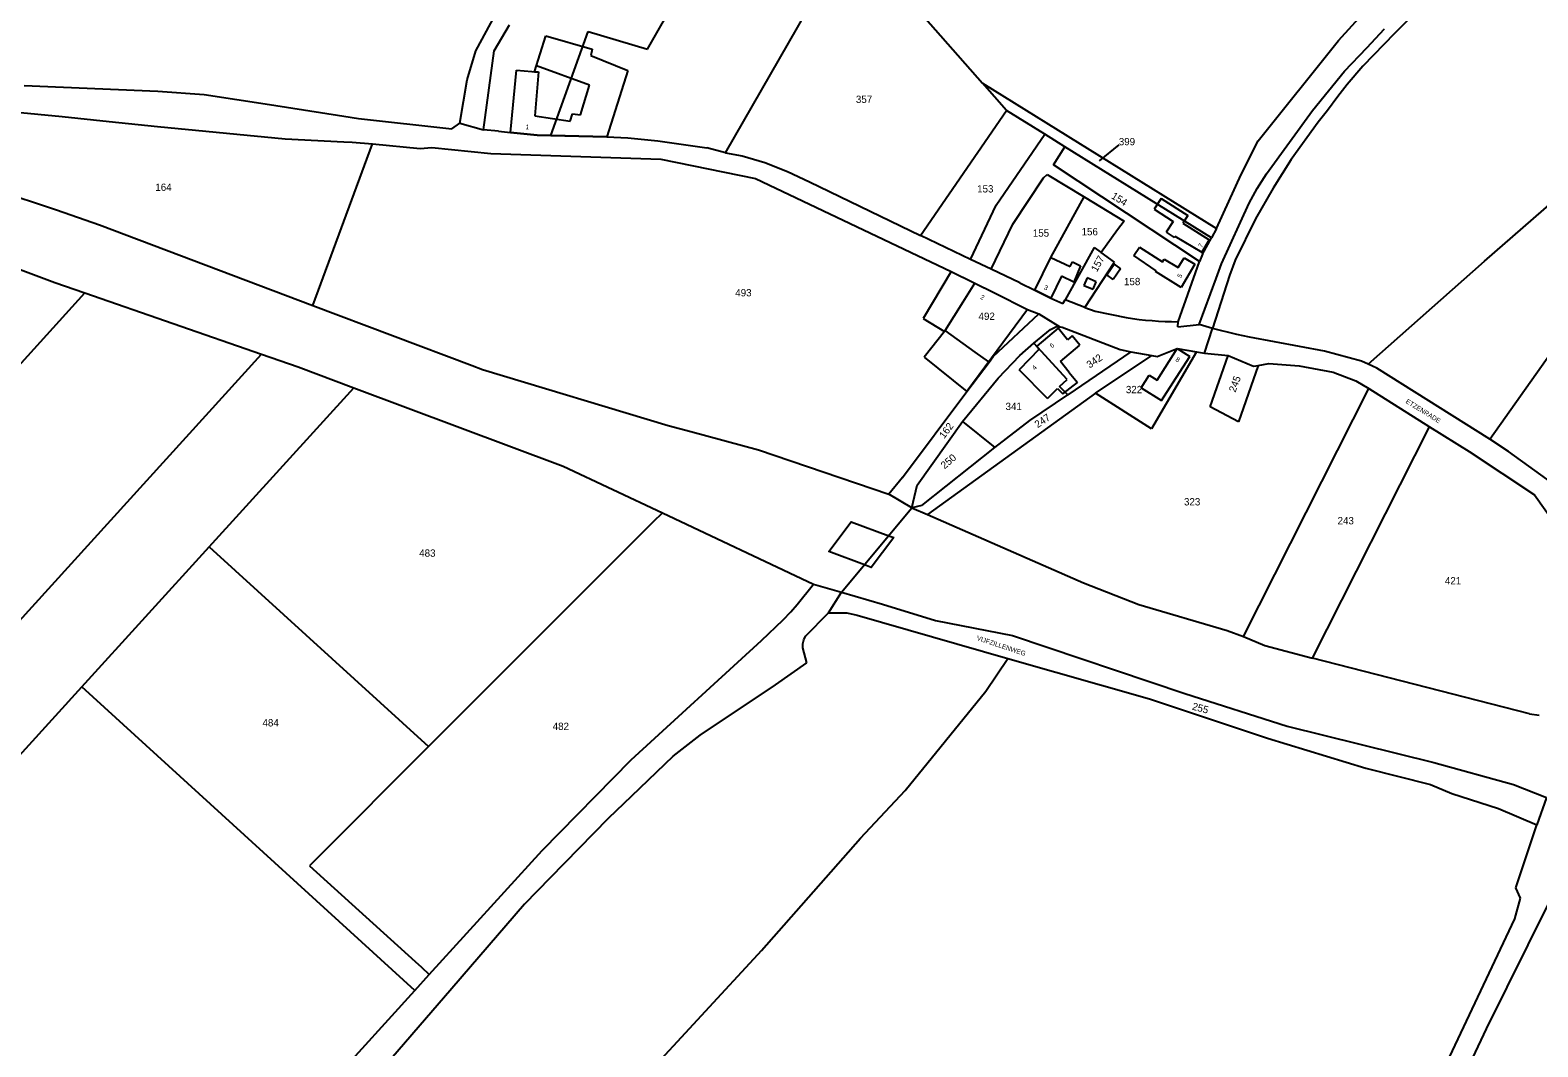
# Model space of a CAD drawing. Extents: x 191922 to 199923, y 328959 to 333350.
# Drawn here: x 194884 to 195441, y 331937 to 332313 of the extents above; entities that cross this region are included whole.
import ezdxf

# ---------------------------------------------------------------- set-up
doc = ezdxf.new("R2010")
doc.units = 0
for name, color, linetype in [('bouwvlak', 7, 'Continuous'), ('enkelbestemming', 7, 'Continuous'), ('Level 14', 7, 'Continuous'), ('Level 17', 7, 'Continuous'), ('Level 6', 7, 'Continuous'), ('maatvoering - maximum aantal wooneenheden', 7, 'Continuous'), ('Maatvoering_symbolen', 7, 'Continuous'), ('recreatiewoning', 7, 'Continuous')]:
    doc.layers.add(name, color=color, linetype=linetype)

msp = doc.modelspace()

# ---------------------------------------------------------------- linework, layer by layer
at = {"layer": 'bouwvlak'}
msp.add_line((195286.35, 332270.8), (195279.04, 332264.92), dxfattribs=at)
at = {"layer": 'Level 17'}
msp.add_line((195201.32, 332126.4), (195203.2, 332125.7), dxfattribs=at)
for points in [[(195192.31, 332115.61), (195179.16, 332120.51), (195187.45, 332131.55), (195201.32, 332126.4)], [(195203.2, 332125.7), (195194.88, 332114.65), (195192.31, 332115.61)]]:
    msp.add_lwpolyline(points, dxfattribs=at)
at = {"layer": 'Level 6'}
for p, q in [((195112.17, 332306.22), (195149.64, 332371.79)), ((195428.67, 332352.71), (195388.17, 332312.02)), ((195428.67, 332352.71), (195388.17, 332312.02)), ((195141.07, 332267.91), (195187.42, 332348.85)), ((195187.42, 332348.85), (195235.95, 332293.69)), ((195048.71, 332305.59), (195055.86, 332318.73)), ((195367.45, 332309.36), (195378.8, 332321.84)), ((195055.51, 332305.62), (195061.15, 332315.2)), ((195076.46, 332274.34), (195090.28, 332312.74)), ((195090.28, 332312.74), (195112.17, 332306.22)), ((195378.04, 332306.75), (195384.5, 332313.75)), ((195337.86, 332272.32), (195367.45, 332309.36)), ((195388.17, 332312.02), (195376.52, 332299.93)), ((195388.17, 332312.02), (195376.52, 332299.93)), ((195045.5, 332294.91), (195048.71, 332305.59)), ((195051.53, 332276.42), (195055.51, 332305.62)), ((195369.75, 332298.05), (195378.04, 332306.75)), ((195357.86, 332283.52), (195369.75, 332298.05)), ((195376.52, 332299.93), (195370.73, 332293.13)), ((195376.52, 332299.93), (195370.73, 332293.13)), ((194881.91, 332292.83), (194931.26, 332290.73)), ((194931.26, 332290.73), (194948.38, 332289.44)), ((195042.81, 332278.9), (195045.5, 332294.91)), ((195244.88, 332283.58), (195235.95, 332293.69)), ((195235.95, 332293.69), (195322.41, 332239.92)), ((195370.73, 332293.13), (195367.3, 332288.77)), ((195370.73, 332293.13), (195367.3, 332288.77)), ((195421.48, 332227.84), (195494.92, 332291.95)), ((194838.84, 332286.62), (194895.96, 332281.37)), ((194948.38, 332289.44), (194972.54, 332285.82)), ((194972.54, 332285.82), (195000, 332281.44)), ((195367.3, 332288.77), (195363.5, 332283.53)), ((195367.3, 332288.77), (195363.5, 332283.53)), ((194895.96, 332281.37), (194913.22, 332279.44)), ((194913.22, 332279.44), (194931.18, 332277.6)), ((195000, 332281.44), (195005.38, 332280.58)), ((195005.38, 332280.58), (195039.89, 332276.8)), ((195213.03, 332237.38), (195244.88, 332283.58)), ((195258.98, 332274.75), (195244.88, 332283.58)), ((195340.96, 332260.15), (195357.86, 332283.52)), ((195360.01, 332279.2), (195350.04, 332265.4)), ((195360.01, 332279.2), (195350.04, 332265.4)), ((195363.5, 332283.53), (195360.01, 332279.2)), ((195363.5, 332283.53), (195360.01, 332279.2)), ((195423.38, 332162.06), (195507.16, 332280.71)), ((194931.18, 332277.6), (194978.34, 332273.04)), ((195039.89, 332276.8), (195042.81, 332278.9)), ((195042.81, 332278.9), (195051.53, 332276.42)), ((195057.14, 332275.91), (195051.53, 332276.42)), ((195057.14, 332275.91), (195061.55, 332275.44)), ((195061.55, 332275.44), (195071.44, 332274.49)), ((195071.44, 332274.49), (195076.46, 332274.34)), ((195076.46, 332274.34), (195097.14, 332273.76)), ((195097.14, 332273.76), (195104.93, 332273.42)), ((195104.93, 332273.42), (195116, 332272.28)), ((195241.03, 332248.56), (195258.98, 332274.75)), ((195266.34, 332270.16), (195258.98, 332274.75)), ((194978.34, 332273.04), (195000, 332272.02)), ((194988.59, 332211.52), (195010.61, 332271.18)), ((195000, 332272.02), (195003.08, 332271.88)), ((195003.08, 332271.88), (195010.61, 332271.18)), ((195010.61, 332271.18), (195028.18, 332269.56)), ((195028.18, 332269.56), (195032.49, 332269.84)), ((195032.49, 332269.84), (195054.24, 332267.65)), ((195116, 332272.28), (195134.06, 332269.69)), ((195141.07, 332267.91), (195134.06, 332269.69)), ((195141.07, 332267.91), (195147.18, 332266.83)), ((195262.21, 332263.46), (195266.34, 332270.16)), ((195320.56, 332236.44), (195266.34, 332270.16)), ((195331.49, 332259.87), (195337.86, 332272.32)), ((194847.32, 332262.35), (194893.84, 332246.8)), ((195054.24, 332267.65), (195117.14, 332265.53)), ((195117.14, 332265.53), (195152.14, 332258.36)), ((195147.18, 332266.83), (195155.49, 332264.28)), ((195155.49, 332264.28), (195163.86, 332261)), ((195316.2, 332227.73), (195262.21, 332263.46)), ((195350.04, 332265.4), (195343.4, 332254.87)), ((195350.04, 332265.4), (195343.4, 332254.87)), ((195152.14, 332258.36), (195224.44, 332224.04)), ((195163.86, 332261), (195172.01, 332257.18)), ((195172.01, 332257.18), (195213.03, 332237.38)), ((195247.13, 332241.55), (195258.46, 332258.68)), ((195258.46, 332258.68), (195259.89, 332259.88)), ((195259.89, 332259.88), (195273.59, 332251.64)), ((195322.41, 332239.92), (195331.49, 332259.87)), ((195337.48, 332254.71), (195340.96, 332260.15)), ((195261.19, 332229.25), (195273.59, 332251.64)), ((195273.59, 332251.64), (195288.28, 332242.7)), ((195334.46, 332249.28), (195337.48, 332254.71)), ((195343.4, 332254.87), (195336.88, 332243.53)), ((195343.4, 332254.87), (195336.88, 332243.53)), ((194893.84, 332246.8), (194909.65, 332241.24)), ((195231.51, 332228.48), (195241.03, 332248.56)), ((195324.33, 332226.92), (195334.46, 332249.28)), ((194909.65, 332241.24), (194988.59, 332211.52)), ((195239.23, 332224.86), (195247.13, 332241.55)), ((195288.28, 332242.7), (195285.89, 332239.45)), ((195322.41, 332239.92), (195320.56, 332236.44)), ((195336.88, 332243.53), (195329.36, 332228.21)), ((195336.88, 332243.53), (195329.36, 332228.21)), ((195231.51, 332228.48), (195213.03, 332237.38)), ((195285.89, 332239.45), (195279.81, 332231.09)), ((195317.28, 332230.48), (195320.56, 332236.44)), ((194862.18, 332231.61), (194893.18, 332219.96)), ((195255.34, 332217.11), (195261.19, 332229.25)), ((195277.23, 332232.95), (195266.55, 332213.61)), ((195277.23, 332232.95), (195279.81, 332231.09)), ((195284.75, 332227.44), (195279.81, 332231.09)), ((195317.28, 332230.48), (195316.2, 332227.73)), ((195224.44, 332224.04), (195233.19, 332219.71)), ((195239.23, 332224.86), (195231.51, 332228.48)), ((195249.74, 332219.89), (195239.23, 332224.86)), ((195273.72, 332210.73), (195284.75, 332227.44)), ((195308.28, 332205.5), (195316.2, 332227.73)), ((195322.31, 332221.4), (195324.33, 332226.92)), ((195329.36, 332228.21), (195327.21, 332222.53)), ((195329.36, 332228.21), (195327.21, 332222.53)), ((195378.46, 332189.78), (195421.48, 332227.84)), ((194893.18, 332219.96), (194904.3, 332216.12)), ((195228.83, 332212.83), (195233.19, 332219.71)), ((195233.19, 332219.71), (195240.36, 332216.16)), ((195249.74, 332219.89), (195255.34, 332217.11)), ((195316.06, 332204.49), (195322.31, 332221.4)), ((195327.21, 332222.53), (195320.97, 332203.04)), ((195327.21, 332222.53), (195320.97, 332203.04)), ((194744.55, 332040.13), (194904.3, 332216.12)), ((194904.3, 332216.12), (194969.59, 332193.5)), ((195222.14, 332202.28), (195228.83, 332212.83)), ((195240.36, 332216.16), (195252.57, 332210.05)), ((195255.34, 332217.11), (195261.27, 332214.25)), ((195261.27, 332214.25), (195265.69, 332212.16)), ((195265.69, 332212.16), (195266.55, 332213.61)), ((195273.72, 332210.73), (195266.55, 332213.61)), ((194988.59, 332211.52), (195047.38, 332189.26)), ((195239.94, 332192.64), (195256.77, 332208.38)), ((195252.57, 332210.05), (195256.77, 332208.38)), ((195256.77, 332208.38), (195264.52, 332203.64)), ((195273.72, 332210.73), (195277.54, 332209.41)), ((195277.54, 332209.41), (195289.04, 332207.07)), ((195233.25, 332194.28), (195222.14, 332202.28)), ((195254.93, 332197.5), (195261.11, 332202.64)), ((195254.93, 332197.5), (195261.11, 332202.64)), ((195261.11, 332202.64), (195263.37, 332203.78)), ((195261.11, 332202.64), (195263.37, 332203.78)), ((195263.37, 332203.78), (195264.52, 332203.64)), ((195263.37, 332203.78), (195264.52, 332203.64)), ((195264.52, 332203.64), (195265.37, 332203.51)), ((195264.52, 332203.64), (195265.37, 332203.51)), ((195265.37, 332203.51), (195286.83, 332195.22)), ((195265.37, 332203.51), (195286.83, 332195.22)), ((195308.18, 332203.64), (195308.28, 332205.5)), ((195308.18, 332203.64), (195316.06, 332204.49)), ((195320.97, 332203.04), (195316.06, 332204.49)), ((195317.99, 332193.87), (195320.97, 332203.04)), ((195317.99, 332193.87), (195320.97, 332203.04)), ((195329.96, 332200.77), (195320.97, 332203.04)), ((195249.73, 332192.94), (195254.93, 332197.5)), ((195249.73, 332192.94), (195254.93, 332197.5)), ((195267.29, 332184.17), (195254.93, 332197.5)), ((195300.53, 332192.62), (195307.95, 332195.6)), ((195300.53, 332192.62), (195307.95, 332195.6)), ((195307.95, 332195.6), (195314.98, 332194.32)), ((195307.95, 332195.6), (195314.98, 332194.32)), ((195334.6, 332199.83), (195329.96, 332200.77)), ((195362.36, 332194.57), (195334.6, 332199.83)), ((194791.71, 331997.57), (194969.59, 332193.5)), ((194969.59, 332193.5), (194983.17, 332188.79)), ((195230.18, 332179.68), (195238.4, 332190.59)), ((195238.31, 332190.65), (195233.25, 332194.28)), ((195238.31, 332190.65), (195238.4, 332190.59)), ((195238.4, 332190.59), (195239.94, 332192.64)), ((195241.7, 332184.6), (195249.73, 332192.94)), ((195241.7, 332184.6), (195249.73, 332192.94)), ((195290.77, 332194.41), (195267.45, 332178.48)), ((195277.77, 332179.04), (195298.53, 332193.01)), ((195286.83, 332195.22), (195290.77, 332194.41)), ((195286.83, 332195.22), (195290.77, 332194.41)), ((195290.77, 332194.41), (195298.53, 332193.01)), ((195290.77, 332194.41), (195298.53, 332193.01)), ((195314.98, 332194.32), (195298.47, 332165.95)), ((195298.53, 332193.01), (195300.53, 332192.62)), ((195298.53, 332193.01), (195300.53, 332192.62)), ((195314.98, 332194.32), (195317.99, 332193.87)), ((195314.98, 332194.32), (195317.99, 332193.87)), ((195317.99, 332193.87), (195326.7, 332192.96)), ((195320.06, 332174.03), (195326.7, 332192.96)), ((195326.7, 332192.96), (195336.16, 332189.11)), ((195337.77, 332189.36), (195341.78, 332190.02)), ((195341.78, 332190.02), (195352.95, 332189.24)), ((195376.03, 332190.88), (195362.36, 332194.57)), ((195378.46, 332189.78), (195376.03, 332190.88)), ((194983.17, 332188.79), (195003.71, 332181.09)), ((195047.38, 332189.26), (195051.27, 332187.85)), ((195051.27, 332187.85), (195119.85, 332167.08)), ((195228.59, 332168.64), (195241.7, 332184.6)), ((195228.59, 332168.64), (195241.7, 332184.6)), ((195337.77, 332189.36), (195330.58, 332168.5)), ((195336.16, 332189.11), (195337.77, 332189.36)), ((195352.95, 332189.24), (195365.53, 332186.9)), ((195365.53, 332186.9), (195373.96, 332183.69)), ((195381.65, 332188.35), (195378.46, 332189.78)), ((195423.38, 332162.06), (195381.65, 332188.35)), ((194950.24, 332122.31), (195003.71, 332181.09)), ((195003.71, 332181.09), (195080.99, 332152.14)), ((195206.36, 332147.9), (195230.18, 332179.68)), ((195277.77, 332179.04), (195215.61, 332134.25)), ((195264.41, 332181.56), (195267.29, 332184.17)), ((195267.45, 332178.48), (195264.41, 332181.56)), ((195298.47, 332165.95), (195277.77, 332179.04)), ((195332.41, 332089.19), (195378.76, 332180.86)), ((195373.96, 332183.69), (195378.76, 332180.86)), ((195378.76, 332180.86), (195401.09, 332166.58)), ((195253.48, 332169.03), (195267.45, 332178.48)), ((195330.58, 332168.5), (195320.06, 332174.03)), ((195211.81, 332145.11), (195228.59, 332168.64)), ((195211.81, 332145.11), (195228.59, 332168.64)), ((195228.59, 332168.64), (195240.5, 332158.96)), ((195240.5, 332158.96), (195253.48, 332169.03)), ((195119.85, 332167.08), (195128.24, 332164.96)), ((195128.24, 332164.96), (195153.18, 332158.14)), ((195357.86, 332081.2), (195401.09, 332166.58)), ((195401.09, 332166.58), (195415.74, 332157.48)), ((195430.35, 332157.53), (195423.38, 332162.06)), ((195153.18, 332158.14), (195201.37, 332141.7)), ((195231.59, 332151.8), (195240.5, 332158.96)), ((195415.74, 332157.48), (195439.89, 332141.55)), ((195451.95, 332141.93), (195430.35, 332157.53)), ((195080.99, 332152.14), (195117.76, 332134.81)), ((195213.51, 332137.53), (195231.59, 332151.8)), ((195206.36, 332147.9), (195201.37, 332141.7)), ((195209.89, 332136.65), (195201.37, 332141.7)), ((195209.89, 332136.65), (195211.81, 332145.11)), ((195209.89, 332136.65), (195211.81, 332145.11)), ((195439.89, 332141.55), (195454.35, 332121.11)), ((195117.12, 332134.22), (195114.72, 332132.02)), ((195117.12, 332134.22), (195117.76, 332134.81)), ((195117.76, 332134.81), (195173.58, 332108.49)), ((195183.91, 332105.55), (195209.89, 332136.65)), ((195183.91, 332105.55), (195209.89, 332136.65)), ((195213.51, 332137.53), (195209.89, 332136.65)), ((195209.89, 332136.65), (195215.61, 332134.25)), ((195215.61, 332134.25), (195273.28, 332108.93)), ((195114.72, 332132.02), (195031.23, 332048.45)), ((194903.14, 332070.5), (194950.24, 332122.31)), ((194950.24, 332122.31), (195031.23, 332048.45)), ((195167.5, 332101.03), (195173.58, 332108.49)), ((195173.58, 332108.49), (195183.91, 332105.55)), ((195273.28, 332108.93), (195293.7, 332101.02)), ((195165.13, 332098.29), (195167.5, 332101.03)), ((195179.08, 332097.93), (195183.91, 332105.55)), ((195179.08, 332097.93), (195183.91, 332105.55)), ((195183.91, 332105.55), (195198.98, 332101.09)), ((195198.98, 332101.09), (195218.55, 332095.08)), ((195293.7, 332101.02), (195326.39, 332091.33)), ((195154.33, 332087.7), (195162.35, 332095.32)), ((195162.35, 332095.32), (195165.13, 332098.29)), ((195170.63, 332089.3), (195179.08, 332097.93)), ((195170.63, 332089.3), (195179.08, 332097.93)), ((195179.08, 332097.93), (195185.83, 332097.86)), ((195185.83, 332097.86), (195189.65, 332097)), ((195189.65, 332097), (195245.39, 332081.07)), ((195218.55, 332095.08), (195247.05, 332089.48)), ((195326.39, 332091.33), (195332.41, 332089.19)), ((195106.13, 332043.52), (195154.33, 332087.7)), ((195169.56, 332086.5), (195169.91, 332087.97)), ((195169.56, 332086.5), (195169.91, 332087.97)), ((195169.59, 332084.98), (195169.56, 332086.5)), ((195169.59, 332084.98), (195169.56, 332086.5)), ((195171.07, 332079.44), (195169.59, 332084.98)), ((195171.07, 332079.44), (195169.59, 332084.98)), ((195169.91, 332087.97), (195170.63, 332089.3)), ((195169.91, 332087.97), (195170.63, 332089.3)), ((195247.05, 332089.48), (195310.68, 332068.11)), ((195332.41, 332089.19), (195340.35, 332085.88)), ((195340.35, 332085.88), (195357.86, 332081.2)), ((195159.46, 332071.29), (195171.07, 332079.44)), ((195159.46, 332071.29), (195171.07, 332079.44)), ((195237.25, 332068.91), (195245.39, 332081.07)), ((195245.39, 332081.07), (195297.73, 332066.15)), ((195438.12, 332060.52), (195357.86, 332081.2)), ((194713.2, 331861.41), (194903.14, 332070.5)), ((195026.2, 331958.31), (194903.14, 332070.5)), ((195131.62, 332052.66), (195159.46, 332071.29)), ((195131.62, 332052.66), (195159.46, 332071.29)), ((195207.34, 332032.26), (195237.25, 332068.91)), ((195310.68, 332068.11), (195348.52, 332056)), ((195297.73, 332066.15), (195341.24, 332051.63)), ((195438.12, 332060.52), (195441.6, 332060.07)), ((195121.63, 332044.9), (195131.62, 332052.66)), ((195121.63, 332044.9), (195131.62, 332052.66)), ((195341.24, 332051.63), (195377.58, 332040.51)), ((195348.52, 332056), (195402.69, 332042.6)), ((195031.23, 332048.45), (194989.6, 332006.78)), ((195073.31, 332010.09), (195106.13, 332043.52)), ((195106.37, 332030.3), (195121.63, 332044.9)), ((195106.37, 332030.3), (195121.63, 332044.9)), ((195377.58, 332040.51), (195401.53, 332034.44)), ((195402.69, 332042.6), (195432.17, 332034.41)), ((195401.53, 332034.44), (195409.35, 332031.17)), ((195432.17, 332034.41), (195444.34, 332029.65)), ((195097.78, 332022.07), (195106.37, 332030.3)), ((195097.78, 332022.07), (195106.37, 332030.3)), ((195190.88, 332014.59), (195207.34, 332032.26)), ((195409.35, 332031.17), (195426.59, 332025.56)), ((195444.34, 332029.65), (195440.74, 332019.61)), ((195426.59, 332025.56), (195440.74, 332019.61)), ((195076.25, 332000), (195097.78, 332022.07)), ((195076.25, 332000), (195097.78, 332022.07)), ((195433, 331996.32), (195440.74, 332019.61)), ((195154.34, 331973.05), (195190.88, 332014.59)), ((194989.6, 332006.78), (194987.29, 332004.41)), ((195031.57, 331964.21), (195073.31, 332010.09)), ((194987.29, 332004.41), (195026.32, 331969.06)), ((195076.25, 332000), (195066.77, 331990.28)), ((195076.25, 332000), (195066.77, 331990.28)), ((195434.71, 331992.45), (195433, 331996.32)), ((195066.77, 331990.28), (195039.87, 331959.08)), ((195066.77, 331990.28), (195039.87, 331959.08)), ((195422.18, 331944.12), (195445.17, 331990.65)), ((195432.66, 331984.81), (195434.71, 331992.45)), ((195389.56, 331893.57), (195432.66, 331984.81)), ((195154.34, 331973.05), (195104.64, 331919.33)), ((195026.32, 331969.06), (195028.64, 331966.92)), ((195026.2, 331958.31), (195031.57, 331964.21)), ((195028.64, 331966.92), (195031.57, 331964.21)), ((194987.88, 331916.18), (195026.2, 331958.31)), ((195039.87, 331959.08), (195000, 331912.86)), ((195039.87, 331959.08), (195000, 331912.86)), ((195411.3, 331921.25), (195422.18, 331944.12))]:
    msp.add_line(p, q, dxfattribs=at)
msp.add_arc((195307.9, 332320.14), 114.64, 260.5321, 270.1891, dxfattribs=at)
at = {"layer": 'recreatiewoning'}
for p, q in [((195070.44, 332297.8), (195074.57, 332311.18)), ((195074.57, 332311.18), (195091.74, 332306.18)), ((195091.74, 332306.18), (195091.3, 332303.85)), ((195091.3, 332303.85), (195104.89, 332298.36)), ((195061.55, 332275.44), (195063.8, 332298.43)), ((195063.8, 332298.43), (195069.43, 332297.9)), ((195069.43, 332297.9), (195070.44, 332297.8)), ((195070.44, 332297.8), (195071.93, 332297.83)), ((195071.93, 332297.83), (195070.59, 332281.59)), ((195090.74, 332292.86), (195071.14, 332300.07)), ((195104.89, 332298.36), (195097.14, 332273.76)), ((195087.45, 332281.95), (195090.74, 332292.86)), ((195070.59, 332281.59), (195083.56, 332279.64)), ((195083.56, 332279.64), (195084.47, 332282.35)), ((195084.47, 332282.35), (195087.45, 332281.95)), ((195071.44, 332274.49), (195061.55, 332275.44)), ((195097.14, 332273.76), (195071.44, 332274.49)), ((195302, 332251.08), (195299.4, 332247.06)), ((195302, 332251.08), (195311.81, 332244.73)), ((195299.4, 332247.06), (195306.38, 332242.55)), ((195306.38, 332242.55), (195303.8, 332238.56)), ((195311.81, 332244.73), (195310.01, 332241.94)), ((195310.01, 332241.94), (195319.68, 332235.8)), ((195303.8, 332238.56), (195306.76, 332236.64)), ((195306.76, 332236.64), (195307.06, 332237.1)), ((195307.06, 332237.1), (195316.97, 332231.13)), ((195319.68, 332235.8), (195316.97, 332231.13)), ((195255.34, 332217.11), (195261.19, 332229.25)), ((195261.19, 332229.25), (195268.4, 332225.88)), ((195291.9, 332229.92), (195293.98, 332232.99)), ((195300.12, 332224.33), (195291.9, 332229.92)), ((195293.98, 332232.99), (195302.51, 332227.61)), ((195308.26, 332225.49), (195310.49, 332229.05)), ((195310.49, 332229.05), (195314.45, 332226.71)), ((195224.44, 332224.04), (195214.07, 332206.62)), ((195224.44, 332224.04), (195240.36, 332216.16)), ((195268.4, 332225.88), (195269.22, 332227.61)), ((195269.22, 332227.61), (195272.19, 332226.17)), ((195272.19, 332226.17), (195269.76, 332220.1)), ((195281.86, 332222.83), (195284.65, 332226.7)), ((195286.99, 332225.01), (195284.19, 332221.14)), ((195284.65, 332226.7), (195286.99, 332225.01)), ((195299.93, 332224.05), (195300.12, 332224.33)), ((195309.33, 332218.14), (195299.93, 332224.05)), ((195302.51, 332227.61), (195303.14, 332228.58)), ((195303.14, 332228.58), (195308.26, 332225.49)), ((195314.45, 332226.71), (195309.33, 332218.14)), ((195265.17, 332222.26), (195261.27, 332214.25)), ((195269.76, 332220.1), (195265.17, 332222.26)), ((195274.62, 332221.67), (195273.45, 332218.86)), ((195273.45, 332218.86), (195276.8, 332217.48)), ((195277.97, 332220.28), (195274.62, 332221.67)), ((195276.8, 332217.48), (195277.97, 332220.28)), ((195284.19, 332221.14), (195281.86, 332222.83)), ((195240.36, 332216.16), (195252.57, 332210.05)), ((195261.27, 332214.25), (195255.34, 332217.11)), ((195214.07, 332206.62), (195221.94, 332201.88)), ((195252.57, 332210.05), (195230.18, 332179.68)), ((195221.94, 332201.88), (195214.46, 332192.4)), ((195263.95, 332203.13), (195256, 332196.51)), ((195263.95, 332203.13), (195256, 332196.51)), ((195267.42, 332198.82), (195263.95, 332203.13)), ((195267.42, 332198.82), (195263.95, 332203.13)), ((195256, 332196.51), (195256.94, 332195.29)), ((195256, 332196.51), (195256.94, 332195.29)), ((195264.85, 332190.8), (195271.97, 332196.77)), ((195264.85, 332190.8), (195271.97, 332196.77)), ((195269.13, 332200.23), (195267.42, 332198.82)), ((195269.13, 332200.23), (195267.42, 332198.82)), ((195271.97, 332196.77), (195269.13, 332200.23)), ((195271.97, 332196.77), (195269.13, 332200.23)), ((195300.49, 332183.92), (195307.95, 332195.6)), ((195300.49, 332183.92), (195307.95, 332195.6)), ((195307.95, 332195.6), (195312.61, 332192.68)), ((195307.95, 332195.6), (195312.61, 332192.68)), ((195214.46, 332192.4), (195230.18, 332179.68)), ((195256.94, 332195.29), (195249.49, 332187.74)), ((195256.94, 332195.29), (195249.49, 332187.74)), ((195268, 332186.69), (195264.85, 332190.8)), ((195268, 332186.69), (195264.85, 332190.8)), ((195305.13, 332181.14), (195312.61, 332192.68)), ((195259.98, 332177.11), (195249.49, 332187.74)), ((195268, 332186.69), (195271.02, 332182.97)), ((195294.59, 332181.04), (195297.56, 332185.79)), ((195294.59, 332181.04), (195297.56, 332185.79)), ((195297.56, 332185.79), (195300.49, 332183.92)), ((195297.56, 332185.79), (195300.49, 332183.92)), ((195259.98, 332177.11), (195263.74, 332180.76)), ((195263.72, 332180.77), (195265.71, 332178.82)), ((195265.71, 332178.82), (195271.02, 332182.97)), ((195294.59, 332181.04), (195302.06, 332176.31)), ((195302.06, 332176.31), (195305.13, 332181.14))]:
    msp.add_line(p, q, dxfattribs=at)

# ---------------------------------------------------------------- texts
at = {"layer": 'enkelbestemming'}
for s, p in [('357', (195189.19, 332286.34)), ('399', (195286.33, 332270.7)), ('164', (194930.34, 332253.84)), ('153', (195233.98, 332253.25)), ('156', (195272.57, 332237.42)), ('155', (195254.57, 332236.92)), ('158', (195288.26, 332218.99)), ('493', (195144.62, 332214.86)), ('492', (195234.51, 332206.16)), ('322', (195288.95, 332179.07)), ('341', (195244.48, 332172.85)), ('323', (195310.42, 332137.59)), ('243', (195367.17, 332130.61)), ('483', (195027.84, 332118.63)), ('421', (195406.83, 332108.42)), ('484', (194969.93, 332055.91)), ('482', (195077.16, 332054.61))]:
    msp.add_text(s, height=2.7, rotation=0, dxfattribs=at).set_placement(p)
at = {"layer": 'Level 14'}
for s, rotation, p in [('154', 328.0919, (195283.3, 332251.25)), ('157', 61.0802, (195278.24, 332223.66)), ('342', 34.4404, (195275.57, 332188.15)), ('245', 69.545, (195329.4, 332179.2)), ('162', 52.82, (195221.81, 332162.07)), ('247', 33.8498, (195256.33, 332166.1)), ('250', 40.4391, (195221.96, 332150.91)), ('255', 344.7801, (195313.22, 332062.18))]:
    msp.add_text(s, height=2.7, rotation=rotation, dxfattribs=at).set_placement(p)
at = {"layer": 'maatvoering - maximum aantal wooneenheden'}
for s, rotation, p in [('1', 354.5461, (195067.04, 332276.67)), ('7', 59.921, (195317.04, 332232.64)), ('5', 59.1739, (195309.26, 332221.43)), ('3', 334.2556, (195258.47, 332217.55)), ('2', 333.6913, (195234.99, 332214.02)), ('6', 39.8056, (195261.67, 332195.63)), ('8', 328.0433, (195307.08, 332191.07)), ('4', 45.3649, (195255.29, 332187.49))]:
    msp.add_text(s, height=1.75, rotation=rotation, dxfattribs=at).set_placement(p)
at = {"layer": 'Maatvoering_symbolen'}
for s, rotation, p in [('ETZENRADE', 328.1222, (195392.14, 332175.59)), ('VIJFZILLENWEG', 341.6376, (195233.64, 332087.88))]:
    msp.add_text(s, height=1.75, rotation=rotation, dxfattribs=at).set_placement(p)

doc.saveas('drawing.dxf')
